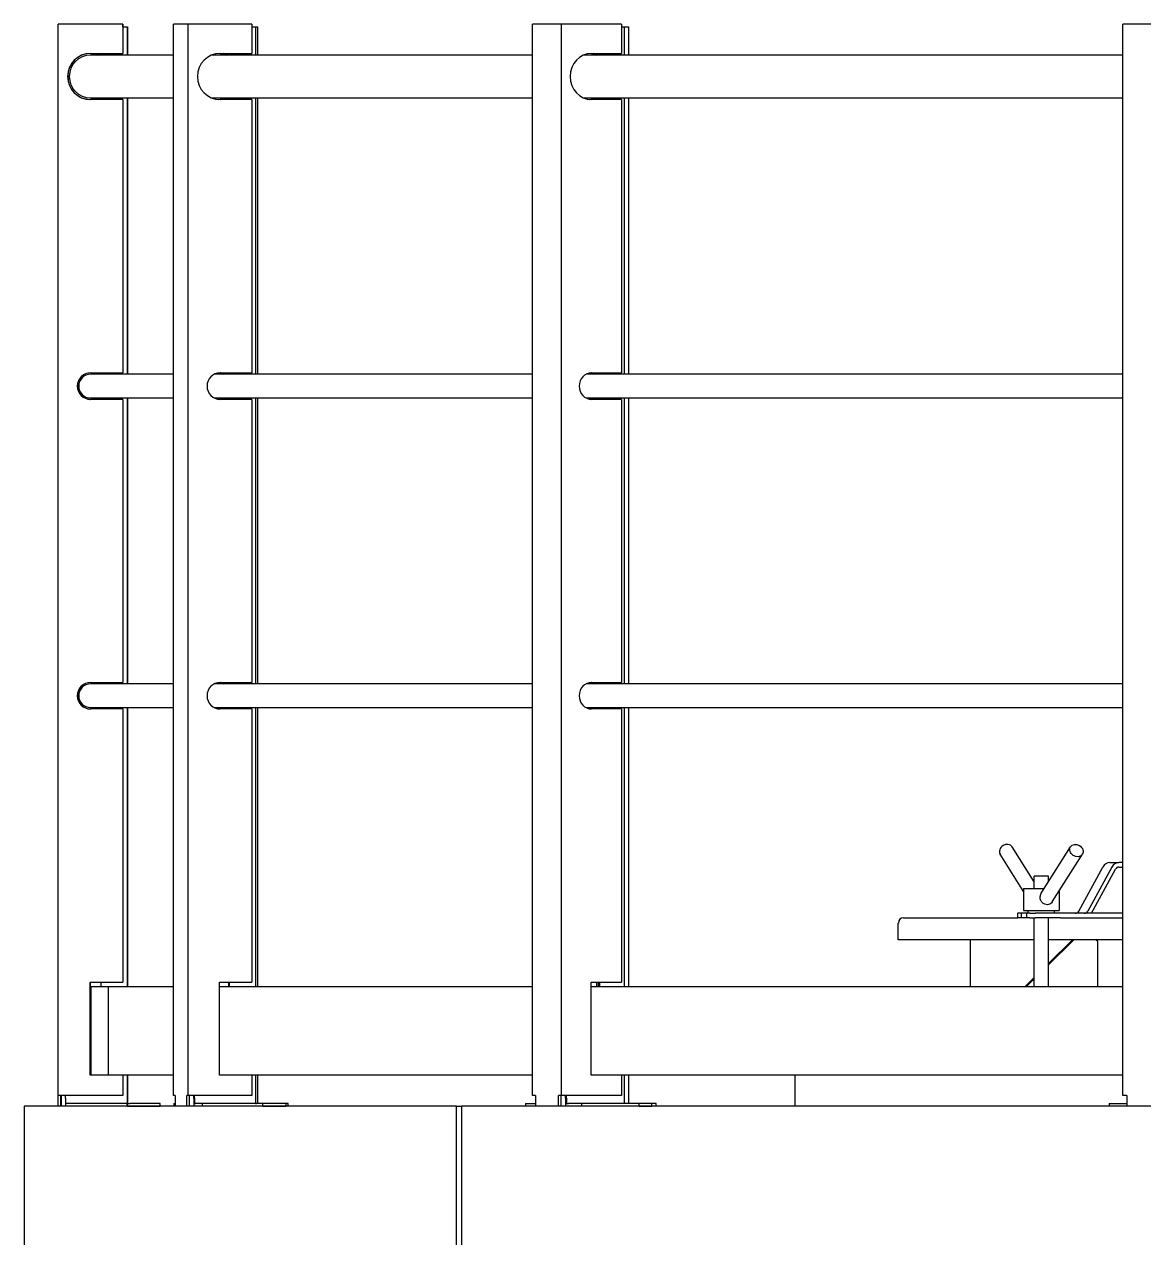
# Model space of a CAD drawing. Header units: millimetres. Extents: x 0 to 100323, y 0 to 59400.
# Drawn here: x 7103 to 8368, y 50952 to 52324 of the extents above; entities that cross this region are included whole.
import ezdxf

# ---------------------------------------------------------------- set-up
doc = ezdxf.new("R2010")
doc.units = ezdxf.units.MM
doc.header["$LTSCALE"] = 100
doc.layers.add('Visible', color=7, linetype='Continuous', lineweight=25)

msp = doc.modelspace()

# ---------------------------------------------------------------- linework, layer by layer
at = {"layer": 'Visible'}
for p, q in [((7214.1, 52323.5), (7141.1, 52323.5)), ((7141.1, 51112.5), (7141.1, 52323.5)), ((7214.2, 52323.5), (7214.1, 52323.5)), ((7214.1, 52323.5), (7214.1, 52290.5)), ((7214.1, 52320.5), (7214.1, 52290.5)), ((7214.1, 52320.5), (7214.1, 52320.5)), ((7214.1, 52320.5), (7219.1, 52320.5)), ((7214.2, 52320.5), (7214.2, 52323.5)), ((7219.1, 52320.5), (7219.1, 52288.7)), ((7219.1, 52320.5), (7219.2, 52320.5)), ((7219.1, 52320.5), (7219.1, 52320.5)), ((7219.2, 52320.5), (7219.2, 52288.7)), ((7219.2, 52320.5), (7219.2, 52320.5)), ((7288.1, 52323.5), (7271.5, 52323.5)), ((7271.5, 51112.5), (7271.5, 52323.5)), ((7359.9, 52323.5), (7288.1, 52323.5)), ((7288.1, 51112.5), (7288.1, 52323.5)), ((7359.9, 52323.5), (7359.9, 52290.5)), ((7359.9, 52320.5), (7363.9, 52320.5)), ((7363.9, 52320.5), (7363.9, 52288.7)), ((7363.9, 52320.5), (7364.7, 52320.5)), ((7364.7, 52320.5), (7366.4, 52320.5)), ((7366.4, 52320.5), (7366.4, 52288.7)), ((7710, 52323.5), (7677.3, 52323.5)), ((7677.3, 51112.5), (7677.3, 52323.5)), ((7778, 52323.5), (7710, 52323.5)), ((7710, 51112.5), (7710, 52323.5)), ((7778, 52323.5), (7778, 52290.5)), ((7778, 52320.5), (7780.8, 52320.5)), ((7780.8, 52320.5), (7780.8, 52288.7)), ((7780.8, 52320.5), (7782.5, 52320.5)), ((7782.5, 52320.5), (7785.8, 52320.5)), ((7785.8, 52320.5), (7785.8, 52288.7)), ((8392.1, 52323.5), (8344.5, 52323.5)), ((8344.5, 51112.5), (8344.5, 52323.5)), ((7177.6, 52290.5), (7214.1, 52290.5)), ((7271.5, 52288.7), (7177.6, 52288.7)), ((7182.6, 52290.5), (7185.8, 52288.7)), ((7214.1, 52290.5), (7214.1, 52290.5)), ((7677.3, 52288.7), (7314.5, 52288.7)), ((7316.4, 52288.7), (7315.6, 52289.1)), ((7316, 52289.2), (7316.9, 52288.7)), ((7324, 52290.5), (7359.9, 52290.5)), ((7330.5, 52288.7), (7327.4, 52290.5)), ((7328, 52290.5), (7331.1, 52288.7)), ((8344.5, 52288.7), (7735, 52288.7)), ((7744, 52290.5), (7778, 52290.5)), ((7748.7, 52288.7), (7745.7, 52290.5)), ((7746.8, 52290.5), (7749.8, 52288.7)), ((7177.6, 52240.4), (7271.5, 52240.4)), ((7214.1, 52238.5), (7177.6, 52238.5)), ((7214.1, 52238.5), (7214.1, 51929.5)), ((7214.1, 52238.5), (7214.1, 51929.5)), ((7214.1, 52238.5), (7214.1, 52238.5)), ((7219.1, 52240.4), (7219.1, 51928)), ((7219.2, 52240.4), (7219.2, 51928)), ((7314.5, 52240.4), (7677.3, 52240.4)), ((7359.9, 52238.5), (7324, 52238.5)), ((7359.9, 52238.5), (7359.9, 51929.5)), ((7363.9, 52240.4), (7363.9, 51928)), ((7366.4, 52240.4), (7366.4, 51928)), ((7735, 52240.4), (8344.5, 52240.4)), ((7778, 52238.5), (7744, 52238.5)), ((7778, 52238.5), (7778, 51929.5)), ((7780.8, 52240.4), (7780.8, 51928)), ((7785.8, 52240.4), (7785.8, 51928)), ((7177.6, 51929.5), (7214.1, 51929.5)), ((7271.5, 51928), (7177.6, 51928)), ((7179.6, 51929.5), (7182.3, 51928)), ((7214.1, 51929.5), (7214.1, 51929.5)), ((7677.3, 51928), (7317.5, 51928)), ((7324, 51929.5), (7359.9, 51929.5)), ((7327.1, 51928), (7324.5, 51929.5)), ((7325.1, 51929.5), (7327.7, 51928)), ((8344.5, 51928), (7737.8, 51928)), ((7745.5, 51928), (7743, 51929.5)), ((7744, 51929.5), (7778, 51929.5)), ((7744, 51929.5), (7746.5, 51928)), ((7177.6, 51901.1), (7271.5, 51901.1)), ((7214.1, 51899.5), (7177.6, 51899.5)), ((7214.1, 51899.5), (7214.1, 51579.5)), ((7214.1, 51899.5), (7214.1, 51579.5)), ((7214.1, 51899.5), (7214.1, 51899.5)), ((7219.1, 51901.1), (7219.1, 51578)), ((7219.2, 51901.1), (7219.2, 51578)), ((7317.5, 51901.1), (7677.3, 51901.1)), ((7359.9, 51899.5), (7324, 51899.5)), ((7359.9, 51899.5), (7359.9, 51579.5)), ((7363.9, 51901.1), (7363.9, 51578)), ((7366.4, 51901.1), (7366.4, 51578)), ((7737.8, 51901.1), (8344.5, 51901.1)), ((7778, 51899.5), (7744, 51899.5)), ((7778, 51899.5), (7778, 51579.5)), ((7780.8, 51901.1), (7780.8, 51578)), ((7785.8, 51901.1), (7785.8, 51578)), ((7177.6, 51579.5), (7214.1, 51579.5)), ((7179.6, 51579.5), (7182.3, 51578)), ((7214.1, 51579.5), (7214.1, 51579.5)), ((7324, 51579.5), (7359.9, 51579.5)), ((7327.1, 51578), (7324.5, 51579.5)), ((7325.1, 51579.5), (7327.7, 51578)), ((7745.5, 51578), (7743, 51579.5)), ((7744, 51579.5), (7778, 51579.5)), ((7744, 51579.5), (7746.5, 51578)), ((7271.5, 51578), (7177.6, 51578)), ((7677.3, 51578), (7317.5, 51578)), ((8344.5, 51578), (7737.8, 51578)), ((7177.6, 51551.1), (7271.5, 51551.1)), ((7219.1, 51551.1), (7219.1, 51235.5)), ((7219.2, 51551.1), (7219.2, 51235.5)), ((7317.5, 51551.1), (7677.3, 51551.1)), ((7363.9, 51551.1), (7363.9, 51235.5)), ((7366.4, 51551.1), (7366.4, 51235.5)), ((7737.8, 51551.1), (8344.5, 51551.1)), ((7780.8, 51551.1), (7780.8, 51235.5)), ((7785.8, 51551.1), (7785.8, 51235.5)), ((7214.1, 51549.5), (7177.6, 51549.5)), ((7214.1, 51549.5), (7214.1, 51240.5)), ((7214.1, 51549.5), (7214.1, 51240.5)), ((7214.1, 51549.5), (7214.1, 51549.5)), ((7359.9, 51549.5), (7324, 51549.5)), ((7359.9, 51549.5), (7359.9, 51240.5)), ((7778, 51549.5), (7744, 51549.5)), ((7778, 51549.5), (7778, 51240.5)), ((8244.5, 51354.2), (8219.5, 51393.8)), ((8253, 51342.3), (8285.5, 51393.8)), ((8232.5, 51343.2), (8206, 51385.2)), ((8264.9, 51331.3), (8299, 51385.2)), ((8330, 51375.8), (8340.3, 51375.8)), ((8344.5, 51375.8), (8340.3, 51375.8)), ((8260.5, 51360.5), (8244.5, 51360.5)), ((8244.5, 51346.5), (8244.5, 51360.5)), ((8260.5, 51354.2), (8260.5, 51360.5)), ((8294.9, 51321), (8321.9, 51370.8)), ((8332.2, 51370.8), (8305.2, 51321)), ((8309.2, 51318.5), (8336.2, 51368.3)), ((8340.3, 51370.8), (8344.5, 51370.8)), ((8232.5, 51346.5), (8255.7, 51346.5)), ((8232.5, 51346.5), (8232.5, 51321.5)), ((8272.5, 51343.2), (8272.5, 51321.5)), ((8225.6, 51318.5), (8225.9, 51318.5)), ((8225.6, 51318.5), (8225.6, 51313.5)), ((8229.7, 51318.5), (8225.9, 51318.5)), ((8229.7, 51318.5), (8229.7, 51313.5)), ((8235.8, 51318.5), (8229.7, 51318.5)), ((8232.5, 51321.5), (8272.5, 51321.5)), ((8235.8, 51318.5), (8235.8, 51313.5)), ((8239.6, 51318.5), (8235.8, 51318.5)), ((8237.5, 51318.5), (8237.5, 51321.5)), ((8239.6, 51318.5), (8246, 51318.5)), ((8344.5, 51318.5), (8246, 51318.5)), ((8267.5, 51318.5), (8267.5, 51321.5)), ((8090.7, 51288.5), (8090.7, 51307.5)), ((8090.7, 51307.5), (8091, 51307.5)), ((8096.7, 51313.5), (8225.6, 51313.5)), ((8225.6, 51313.5), (8225.9, 51313.5)), ((8229.7, 51313.5), (8225.9, 51313.5)), ((8235.8, 51313.5), (8229.7, 51313.5)), ((8239.6, 51313.5), (8235.8, 51313.5)), ((8239.6, 51313.5), (8246, 51313.5)), ((8244.5, 51235.5), (8244.5, 51313.5)), ((8274.2, 51313.5), (8246, 51313.5)), ((8260.5, 51235.5), (8260.5, 51313.5)), ((8274.2, 51313.5), (8344.5, 51313.5)), ((8244.5, 51288.5), (8090.7, 51288.5)), ((8172.4, 51235.5), (8172.4, 51288.5)), ((8344.5, 51288.5), (8260.5, 51288.5)), ((8289.3, 51288.5), (8260.5, 51260.3)), ((8260.5, 51261.7), (8287.9, 51288.5)), ((8316.2, 51286.5), (8314.3, 51288.5)), ((8316.2, 51235.5), (8316.2, 51286.5)), ((7177.1, 51240.5), (7177.1, 51135.5)), ((7177.1, 51135.5), (7177.1, 51240.5)), ((7177.1, 51240.5), (7214.1, 51240.5)), ((7177.2, 51135.5), (7177.2, 51240.5)), ((7177.2, 51240.5), (7177.2, 51135.5)), ((7197.3, 51235.5), (7178.1, 51235.5)), ((7178.1, 51135.5), (7178.1, 51235.5)), ((7189.1, 51240.5), (7189.1, 51235.5)), ((7197.3, 51235.5), (7197.3, 51135.5)), ((7271.5, 51235.5), (7197.3, 51235.5)), ((7197.3, 51235.5), (7197.3, 51135.5)), ((7197.3, 51235.5), (7197.3, 51235.5)), ((7214.1, 51240.5), (7214.1, 51240.5)), ((7323.5, 51135.5), (7323.5, 51240.5)), ((7323.5, 51240.5), (7359.9, 51240.5)), ((7677.3, 51235.5), (7323.5, 51235.5)), ((7333.8, 51235.5), (7333.8, 51240.5)), ((7334.4, 51240.5), (7334.4, 51235.5)), ((7743.5, 51135.5), (7743.5, 51240.5)), ((7743.5, 51240.5), (7778, 51240.5)), ((8344.5, 51235.5), (7743.5, 51235.5)), ((7750.1, 51235.5), (7750.1, 51240.5)), ((7751.8, 51235.5), (7751.8, 51240.5)), ((7752.9, 51240.5), (7752.9, 51235.5)), ((8233.9, 51235.5), (8244.5, 51246)), ((8244.5, 51244.6), (8235.2, 51235.5)), ((7178.2, 51135.5), (7177.1, 51135.5)), ((7197.3, 51135.5), (7178.2, 51135.5)), ((7271.5, 51135.5), (7197.3, 51135.5)), ((7197.3, 51135.5), (7197.3, 51135.5)), ((7214.1, 51135.5), (7214.1, 51112.5)), ((7214.1, 51135.5), (7214.1, 51112.5)), ((7219.1, 51135.5), (7219.1, 51103.5)), ((7219.2, 51135.5), (7219.2, 51103.5)), ((7324.6, 51135.5), (7323.5, 51135.5)), ((7677.3, 51135.5), (7324.6, 51135.5)), ((7359.9, 51135.5), (7359.9, 51112.5)), ((7363.9, 51135.5), (7363.9, 51103.5)), ((7366.4, 51135.5), (7366.4, 51103.5)), ((7744.6, 51135.5), (7743.5, 51135.5)), ((8344.5, 51135.5), (7744.6, 51135.5)), ((7778, 51135.5), (7778, 51112.5)), ((7780.8, 51135.5), (7780.8, 51103.5)), ((7785.8, 51135.5), (7785.8, 51103.5)), ((7974.3, 51100.5), (7974.3, 51135.5)), ((7150.1, 51112.5), (7141.1, 51112.5)), ((7141.1, 51100.5), (7141.1, 51112.5)), ((7144.1, 51100.5), (7144.1, 51112.5)), ((7144.2, 51112.5), (7144.2, 51100.5)), ((7149.1, 51109.5), (7149.1, 51112.5)), ((7214.1, 51112.5), (7150.1, 51112.5)), ((7214.1, 51112.5), (7214.1, 51112.5)), ((7273.2, 51112.5), (7271.5, 51112.5)), ((7273.2, 51112.5), (7273.2, 51100.5)), ((7288.1, 51112.5), (7286.5, 51112.5)), ((7286.5, 51100.5), (7286.5, 51112.5)), ((7297, 51112.5), (7288.1, 51112.5)), ((7289.4, 51100.5), (7289.4, 51112.5)), ((7294.5, 51109.5), (7294.5, 51112.5)), ((7295.1, 51109.5), (7295.1, 51112.5)), ((7359.9, 51112.5), (7297, 51112.5)), ((7680.6, 51112.5), (7677.3, 51112.5)), ((7680.6, 51112.5), (7680.6, 51100.5)), ((7710, 51112.5), (7706.7, 51112.5)), ((7706.7, 51100.5), (7706.7, 51112.5)), ((7709.5, 51100.5), (7709.5, 51112.5)), ((7718.3, 51112.5), (7710, 51112.5)), ((7714.5, 51109.5), (7714.5, 51112.5)), ((7715.6, 51109.5), (7715.6, 51112.5)), ((7778, 51112.5), (7718.3, 51112.5)), ((8349.2, 51112.5), (8344.5, 51112.5)), ((8349.2, 51112.5), (8349.2, 51100.5)), ((7102.6, 51100.5), (7102.6, 50800.5)), ((7591.4, 51100.5), (7102.6, 51100.5)), ((7149.1, 51109.5), (7149.1, 51103.5)), ((7219.1, 51103.5), (7149.1, 51103.5)), ((7149.1, 51103.5), (7149.1, 51100.5)), ((7219.1, 51103.5), (7219.1, 51103.5)), ((7219.1, 51100.5), (7219.1, 51103.5)), ((7219.1, 51103.5), (7219.1, 51100.5)), ((7219.1, 51103.5), (7222.1, 51103.5)), ((7219.1, 51100.5), (7219.1, 51100.5)), ((7219.1, 51100.5), (7222.1, 51100.5)), ((7219.2, 51100.5), (7219.2, 51100.5)), ((7219.2, 51100.5), (7219.2, 51100.5)), ((7256.1, 51103.5), (7222.1, 51103.5)), ((7222.1, 51100.5), (7256.1, 51100.5)), ((7256.2, 51103.5), (7256.1, 51103.5)), ((7256.1, 51100.5), (7256.1, 51103.5)), ((7256.2, 51100.5), (7256.1, 51100.5)), ((7256.2, 51100.5), (7256.2, 51103.5)), ((7271.7, 51103.5), (7273.2, 51103.5)), ((7271.7, 51103.5), (7271.7, 51100.5)), ((7294.5, 51109.5), (7294.5, 51100.5)), ((7295.1, 51109.5), (7295.1, 51103.5)), ((7295.1, 51103.5), (7296.2, 51103.5)), ((7303.7, 51103.5), (7296.2, 51103.5)), ((7372.5, 51103.5), (7303.7, 51103.5)), ((7303.7, 51103.5), (7303.7, 51100.5)), ((7363.9, 51103.5), (7365.2, 51103.5)), ((7398.6, 51103.5), (7365.2, 51103.5)), ((7372.5, 51100.5), (7372.5, 51103.5)), ((7372.5, 51100.5), (7398.6, 51100.5)), ((7375.1, 51100.5), (7375.1, 51100.5)), ((7398.6, 51100.5), (7398.6, 51103.5)), ((7401.1, 51103.5), (7398.6, 51103.5)), ((7401.1, 51100.5), (7398.6, 51100.5)), ((7401.1, 51100.5), (7401.1, 51103.5)), ((7591.4, 51100.5), (7596.9, 51100.5)), ((7591.4, 50800.5), (7591.4, 51100.5)), ((7596.9, 51100.5), (7596.9, 50800.5)), ((9004.2, 51100.5), (7596.9, 51100.5)), ((7669.5, 51103.5), (7680.6, 51103.5)), ((7669.5, 51103.5), (7669.5, 51100.5)), ((7714.5, 51109.5), (7714.5, 51100.5)), ((7715.6, 51109.5), (7715.6, 51103.5)), ((7715.6, 51103.5), (7717.8, 51103.5)), ((7732.7, 51103.5), (7717.8, 51103.5)), ((7797.9, 51103.5), (7732.7, 51103.5)), ((7732.7, 51103.5), (7732.7, 51100.5)), ((7812, 51103.5), (7780.8, 51103.5)), ((7797.9, 51100.5), (7797.9, 51103.5)), ((7797.9, 51100.5), (7812, 51100.5)), ((7802.9, 51100.5), (7802.9, 51100.5)), ((7812, 51100.5), (7812, 51103.5)), ((7816.9, 51103.5), (7812, 51103.5)), ((7816.9, 51100.5), (7812, 51100.5)), ((7816.9, 51100.5), (7816.9, 51103.5)), ((8329.1, 51103.5), (8349.2, 51103.5)), ((8329.1, 51103.5), (8329.1, 51100.5))]:
    msp.add_line(p, q, dxfattribs=at)
for centre, radius, start, end in [((7177.6, 52264.5), 26, 90, 270), ((7177.6, 52264.5), 26, 90, 270), ((7177.7, 52264.5), 26, 90, 267.7204), ((7177.7, 52264.5), 26, 90, 267.7176), ((7177.6, 52264.5), 24.1, 90, 270), ((7175.6, 52264.5), 26, 272.2024, 291.7443), ((7177.6, 51914.5), 15, 90, 270), ((7177.6, 51914.5), 15, 90, 270), ((7177.7, 51914.5), 15, 90, 266.0466), ((7177.7, 51914.5), 15, 90, 266.0418), ((7177.6, 51914.5), 13.4, 90, 270), ((7175.6, 51914.5), 15, 273.8194, 296.2767), ((7177.6, 51564.5), 15, 90, 270), ((7177.6, 51564.5), 15, 90, 270), ((7177.7, 51564.5), 15, 90, 266.0466), ((7177.7, 51564.5), 15, 90, 266.0418), ((7177.6, 51564.5), 13.4, 90, 270), ((7175.6, 51564.5), 15, 273.8194, 296.2767)]:
    msp.add_arc(centre, radius, start, end, dxfattribs=at)
for centre, major_axis, ratio, start_param, end_param in [((7324, 52264.5), (0, -26), 0.982901, 3.141593, 6.283185), ((7744, 52264.5), (0, -26), 0.931886, 3.141593, 6.283185), ((7306.4, 52264.5), (0, -26), 0.982901, 0.351908, 0.37951), ((7306.9, 52264.5), (0, -26), 0.982901, 0.340418, 0.37951), ((7320.6, 52264.5), (0, -26), 0.982901, 0.067334, 0.37951), ((7321.1, 52264.5), (0, -26), 0.982901, 0.056505, 0.37951), ((7739.2, 52264.5), (0, -26), 0.931886, 0.098508, 0.37951), ((7740.3, 52264.5), (0, -26), 0.931886, 0.075964, 0.37951), ((7324, 51914.5), (0, -15), 0.982901, 3.141593, 6.283185), ((7744, 51914.5), (0, -15), 0.931886, 3.141593, 6.283185), ((7320.6, 51914.5), (0, -15), 0.982901, 0.11689, 0.458615), ((7321.1, 51914.5), (0, -15), 0.982901, 0.098047, 0.458615), ((7739.2, 51914.5), (0, -15), 0.931886, 0.171308, 0.458615), ((7740.3, 51914.5), (0, -15), 0.931886, 0.131927, 0.458615), ((7324, 51564.5), (0, -15), 0.982901, 3.141593, 6.283185), ((7744, 51564.5), (0, -15), 0.931886, 3.141593, 6.283185), ((7320.6, 51564.5), (0, -15), 0.982901, 0.11689, 0.458615), ((7321.1, 51564.5), (0, -15), 0.982901, 0.098047, 0.458615), ((7739.2, 51564.5), (0, -15), 0.931886, 0.171308, 0.458615), ((7740.3, 51564.5), (0, -15), 0.931886, 0.131927, 0.458615), ((8212.7, 51389.5), (-6.77, -4.27), 0.826061, 3.141593, 6.283185), ((8330, 51365.8), (0, 10), 0.939693, 0, 1.047198), ((8340.3, 51365.8), (0, 10), 0.939693, 0, 1.047198), ((8340.3, 51365.8), (0, 5), 0.939693, 0, 1.047198), ((8290.8, 51323.5), (0, -5), 0.939693, 0, 1.047198), ((8301.1, 51323.5), (0, -5), 0.939693, 0, 1.047198), ((8096.7, 51307.5), (0, 6), 0.939693, 0, 1.570796)]:
    msp.add_ellipse(centre, major_axis=major_axis, ratio=ratio, start_param=start_param, end_param=end_param, dxfattribs=at)
msp.add_ellipse((8292.2, 51389.5), major_axis=(6.77, -4.27), ratio=0.826061, dxfattribs=at)
for points, knots in [([(8251.2, 51336.4), (8251.2, 51337.6), (8251.5, 51338.9), (8252.2, 51340.9), (8252.6, 51341.6), (8253, 51342.3)], [0, 0, 0, 0, 0.3565839, 0.3565839, 0.5891899, 0.5891899, 0.5891899, 0.5891899]), ([(8264.9, 51331.3), (8264.8, 51331), (8264.6, 51330.7), (8263.8, 51329.8), (8263, 51329.2), (8261.2, 51328.4), (8260.3, 51328.2), (8258.4, 51328.2), (8257.4, 51328.4), (8255.4, 51329.2), (8254.5, 51329.8), (8253, 51331.2), (8252.3, 51332.1), (8251.4, 51334.2), (8251.2, 51335.4), (8251.2, 51336.4)], [3.269091, 3.269091, 3.269091, 3.269091, 3.379138, 3.379138, 3.679571, 3.679571, 3.980005, 3.980005, 4.280438, 4.280438, 4.580872, 4.580872, 4.902823, 4.902823, 5.224774, 5.224774, 5.224774, 5.224774])]:
    msp.add_open_spline(points, degree=3, knots=knots, dxfattribs=at)

doc.saveas('drawing.dxf')
